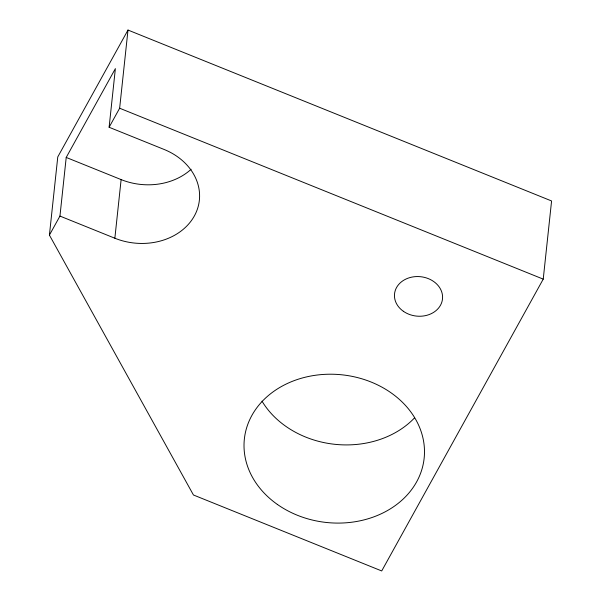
<?xml version="1.0" encoding="UTF-8"?>
<svg xmlns="http://www.w3.org/2000/svg" width="601" height="601" viewBox="0 0 601 601"><rect width="100%" height="100%" fill="white"/><g stroke="black" fill="none" stroke-linecap="round" stroke-linejoin="round"><path stroke-width="0.9" d="M49.417 235.104L57.771 156.929L127.998 30.05L551.583 200.959L543.229 279.134L381.71 570.95L193.447 494.991L49.417 235.104L59.95 216.075L66.215 157.439L115.377 68.627L109.112 127.262L164.02 149.416A60.273 49.492 6.1 0 1 194.348 215.977A60.273 49.492 6.1 0 1 114.859 238.229L59.95 216.075M109.112 127.262L119.644 108.225L127.998 30.05M114.859 238.229L121.124 179.594L66.215 157.439M119.644 108.225L543.229 279.134M414.592 417.808A90.405 74.239 6.1 0 1 262.013 401.16M191.126 169.272A60.273 49.492 6.1 0 1 121.124 179.594M277.316 504.389A90.405 74.239 6.1 0 0 423.352 463.514A90.405 74.239 6.1 0 0 302.078 378.052A90.405 74.239 6.1 0 0 277.316 504.389M403.339 311.265A24.108 19.795 6.1 0 0 442.283 300.365A24.108 19.795 6.1 0 0 409.942 277.572A24.108 19.795 6.1 0 0 403.339 311.265"/></g></svg>
